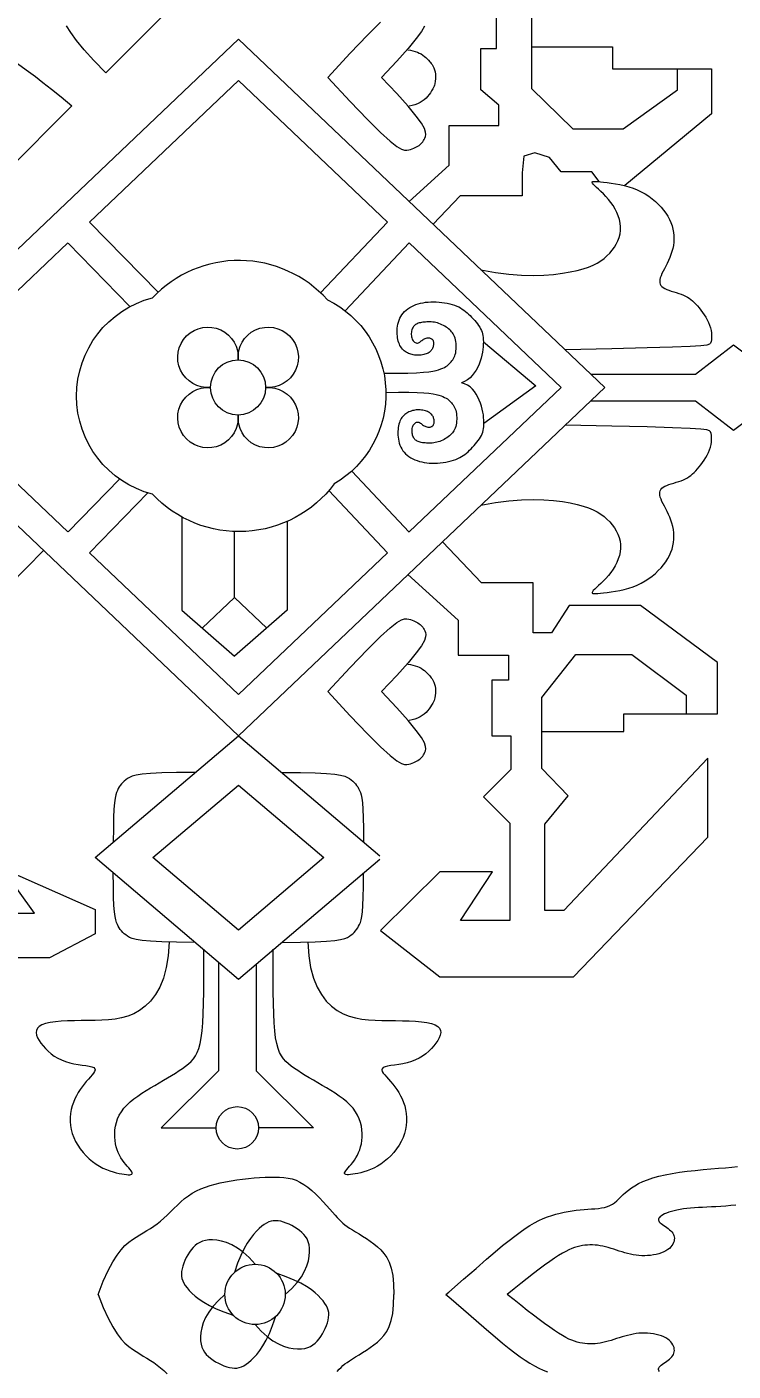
# Model space of a CAD drawing. Header units: inches. Extents: x -813 to 82, y -70 to 268.
# Drawn here: x -104.25 to -90.87, y 157.28 to 182.75 of the extents above; entities that cross this region are included whole.
import ezdxf

# ---------------------------------------------------------------- set-up
doc = ezdxf.new("R2010")
doc.units = ezdxf.units.IN
doc.header["$MEASUREMENT"] = 0
for name, color, linetype, lineweight, true_color in [('Black', 7, 'Continuous', 0, 0x000000), ('Blue', 7, 'Continuous', 0, 0x1081b2), ('Brown', 7, 'Continuous', 0, 0x653e10), ('Grey', 7, 'Continuous', 0, 0x58676a), ('Layak Architect', 1, 'Continuous', 5, 0xff0000), ('Lines', 1, 'Continuous', 5, 0xff0000), ('Pink', 7, 'Continuous', 0, 0xf3b0d0), ('White', 7, 'Continuous', 0, 0xffffff)]:
    doc.layers.add(name, color=color, linetype=linetype, lineweight=lineweight, true_color=true_color)
doc.layers.add('Rugs', color=201, linetype='Continuous')

# ---------------------------------------------------------------- blocks, each defined once
blk = doc.blocks.new('*U5')
at = {"layer": 'Lines'}
blk.add_arc((0, 0), 20.1, 355.08994, 274.91003, dxfattribs=at)
blk = doc.blocks.new('*U6')
at = {"layer": 'Layak Architect', "color": 0, "linetype": 'ByBlock', "lineweight": -2, "transparency": 16777216}
blk.add_blockref('*U5', (6003767755.728016, 3337139149.814238), dxfattribs=at)
for p, rotation in [((6003767795.786691, 3337139149.814237), 270), ((6003767755.728015, 3337139109.755563), 90), ((6003767795.78669, 3337139109.755562), 180)]:
    blk.add_blockref('*U5', p, dxfattribs=dict(at, rotation=rotation))
blk = doc.blocks.new('*U45')
at = {"layer": 'Brown'}
blk.add_lwpolyline([(-24.5, 8.83), (-20.52, 13.21), (-16.59, 16.76), (-12.76, 19.56), (-9.06, 21.68), (-5.53, 23.21), (-2.19, 24.22), (0.9, 24.8), (3.73, 25.03), (6.26, 24.97), (8.52, 24.66), (10.53, 24.11), (12.33, 23.34), (13.95, 22.36), (15.41, 21.2), (16.75, 19.86), (17.99, 18.37), (19.17, 16.75), (20.27, 15.02), (21.28, 13.21), (22.17, 11.36), (22.95, 9.49), (23.59, 7.64), (24.07, 5.82), (24.38, 4.09), (24.5, 2.44), (24.43, 0.88), (24.16, -0.65), (23.66, -2.15), (22.93, -3.67), (21.96, -5.22), (20.74, -6.85), (19.26, -8.57), (17.48, -10.41), (15.35, -12.35), (12.76, -14.38), (9.64, -16.47), (5.9, -18.61), (1.44, -20.76), (-3.81, -22.9), (-9.94, -25.03)], dxfattribs=at)
blk = doc.blocks.new('*U38')
at = {"layer": 'Brown', "color": 0, "linetype": 'ByBlock', "lineweight": -2, "transparency": 16777216}
for p, rotation in [((6003768367.359236, 3337139142.952841), 90.00000000000001), ((6003768354.086902, 3337139107.216113), 180), ((6003768389.823629, 3337139093.943779), 270)]:
    blk.add_blockref('*U45', p, dxfattribs=dict(at, rotation=rotation))
blk.add_blockref('*U45', (6003768403.095963, 3337139129.680508), dxfattribs=at)
blk = doc.blocks.new('C3')
at = {"layer": 'Black'}
for points in [[(-346.95, 1102.6), (-346.86, 1115.11), (-346.61, 1124.93), (-346.22, 1132.41), (-345.7, 1137.93), (-345.09, 1141.85), (-344.39, 1144.54), (-343.64, 1146.38), (-342.84, 1147.72), (-342.02, 1148.88), (-341.18, 1149.92), (-340.29, 1150.86), (-339.36, 1151.72), (-338.37, 1152.49), (-337.33, 1153.19), (-336.21, 1153.83), (-335.01, 1154.43), (-333.68, 1154.99), (-332.01, 1155.5), (-329.76, 1155.96), (-326.65, 1156.36), (-322.46, 1156.68), (-316.92, 1156.93), (-309.78, 1157.08), (-300.79, 1157.13)], [(-233.99, 1102.6), (-234.08, 1115.11), (-234.33, 1124.93), (-234.72, 1132.41), (-235.24, 1137.93), (-235.85, 1141.85), (-236.54, 1144.54), (-237.3, 1146.38), (-238.09, 1147.72), (-238.92, 1148.88), (-239.76, 1149.92), (-240.65, 1150.86), (-241.58, 1151.72), (-242.57, 1152.49), (-243.61, 1153.19), (-244.73, 1153.83), (-245.93, 1154.43), (-247.26, 1154.99), (-248.93, 1155.5), (-251.18, 1155.96), (-254.29, 1156.36), (-258.48, 1156.68), (-264.02, 1156.93), (-271.16, 1157.08), (-280.15, 1157.13)], [(-346.95, 1045.24), (-346.86, 1032.72), (-346.61, 1022.9), (-346.22, 1015.42), (-345.7, 1009.9), (-345.09, 1005.98), (-344.39, 1003.29), (-343.64, 1001.45), (-342.84, 1000.11), (-342.02, 998.95), (-341.18, 997.91), (-340.29, 996.97), (-339.36, 996.12), (-338.37, 995.34), (-337.33, 994.64), (-336.21, 994), (-335.01, 993.4), (-333.68, 992.84), (-332.01, 992.33), (-329.76, 991.87), (-326.65, 991.47), (-322.46, 991.15), (-316.92, 990.9), (-309.78, 990.75), (-300.79, 990.7)], [(-233.99, 1045.24), (-234.08, 1032.72), (-234.33, 1022.9), (-234.72, 1015.42), (-235.24, 1009.9), (-235.85, 1005.98), (-236.54, 1003.29), (-237.3, 1001.45), (-238.09, 1000.11), (-238.92, 998.95), (-239.76, 997.91), (-240.65, 996.97), (-241.58, 996.12), (-242.57, 995.34), (-243.61, 994.64), (-244.73, 994), (-245.93, 993.4), (-247.26, 992.84), (-248.93, 992.33), (-251.18, 991.87), (-254.29, 991.47), (-258.48, 991.15), (-264.02, 990.9), (-271.16, 990.75), (-280.15, 990.7)]]:
    blk.add_lwpolyline(points, dxfattribs=at)
blk.add_arc((-838.06, 936.58), 56.57, 109.28746, 340.16936, dxfattribs=at)
at = {"layer": 'Blue'}
blk.add_line((-463.15, 1071.36), (-442.9, 1092.83), dxfattribs=at)
blk.add_lwpolyline([(-513.86, 1106.4), (-454.76, 1106.4), (-424.16, 1071.36)], dxfattribs=at)
at = {"layer": 'Brown'}
for points in [[(-59.32, 1404.61), (-59, 1401.22), (-58.72, 1397.89), (-58.49, 1394.62), (-58.3, 1391.43), (-58.14, 1388.34), (-58, 1385.36), (-57.86, 1382.48), (-57.72, 1379.72), (-57.56, 1377.06), (-57.37, 1374.51), (-57.14, 1372.08), (-56.85, 1369.76), (-56.5, 1367.56), (-56.09, 1365.48), (-55.63, 1363.54), (-55.12, 1361.74), (-54.59, 1360.09), (-54.03, 1358.6), (-53.46, 1357.28), (-52.89, 1356.14), (-52.31, 1355.18), (-51.74, 1354.4), (-51.17, 1353.82), (-50.6, 1353.42), (-50.03, 1353.21), (-49.44, 1353.2), (-48.86, 1353.37), (-48.26, 1353.74), (-47.65, 1354.3), (-47.03, 1355.02), (-46.4, 1355.86), (-45.75, 1356.78), (-45.09, 1357.75), (-44.4, 1358.73), (-43.7, 1359.68), (-42.99, 1360.57), (-42.25, 1361.36), (-41.48, 1362.05), (-40.7, 1362.62), (-39.89, 1363.09), (-39.05, 1363.43), (-38.18, 1363.65), (-37.29, 1363.74), (-36.36, 1363.69), (-35.4, 1363.52), (-34.42, 1363.2), (-33.44, 1362.73), (-32.47, 1362.12), (-31.52, 1361.35), (-30.6, 1360.43), (-29.74, 1359.34), (-28.94, 1358.1), (-28.22, 1356.68), (-27.58, 1355.13), (-27.03, 1353.45), (-26.56, 1351.67), (-26.19, 1349.82), (-25.92, 1347.91), (-25.75, 1345.98), (-25.68, 1344.03), (-25.72, 1342.11), (-25.86, 1340.19), (-26.08, 1338.29), (-26.39, 1336.41), (-26.77, 1334.53), (-27.21, 1332.67), (-27.7, 1330.81), (-28.23, 1328.96), (-28.8, 1327.11), (-29.38, 1325.27), (-29.97, 1323.44), (-30.54, 1321.62), (-31.08, 1319.81), (-31.58, 1318.02), (-32.02, 1316.24), (-32.38, 1314.49), (-32.65, 1312.75), (-32.83, 1311.03), (-32.92, 1309.33), (-32.92, 1307.63), (-32.83, 1305.94), (-32.67, 1304.26), (-32.42, 1302.57), (-32.09, 1300.89), (-31.67, 1299.19), (-31.15, 1297.44), (-30.49, 1295.61), (-29.65, 1293.67), (-28.62, 1291.57), (-27.35, 1289.27), (-25.83, 1286.74), (-24.01, 1283.95), (-21.87, 1280.86), (-19.44, 1277.49), (-16.74, 1273.86), (-13.79, 1269.99), (-10.61, 1265.9), (-7.24, 1261.63), (-3.69, 1257.18), (0, 1252.59)], [(51.17, 1353.82), (50.6, 1353.42), (50.03, 1353.21), (49.44, 1353.2), (48.86, 1353.37), (48.26, 1353.74), (47.65, 1354.3), (47.03, 1355.02), (46.4, 1355.86), (45.75, 1356.78), (45.09, 1357.75), (44.4, 1358.73), (43.7, 1359.68), (42.99, 1360.57), (42.25, 1361.36), (41.48, 1362.05), (40.7, 1362.62), (39.89, 1363.09), (39.05, 1363.43), (38.18, 1363.65), (37.29, 1363.74), (36.36, 1363.69), (35.4, 1363.52), (34.42, 1363.2), (33.44, 1362.73), (32.47, 1362.12), (31.52, 1361.35), (30.6, 1360.43), (29.74, 1359.34), (28.94, 1358.1), (28.22, 1356.68), (27.58, 1355.13), (27.03, 1353.45), (26.56, 1351.67), (26.19, 1349.82), (25.92, 1347.91), (25.75, 1345.98), (25.68, 1344.03), (25.72, 1342.11), (25.86, 1340.19), (26.08, 1338.29), (26.39, 1336.41), (26.77, 1334.53), (27.21, 1332.67), (27.7, 1330.81), (28.23, 1328.96), (28.8, 1327.11), (29.38, 1325.27), (29.97, 1323.44), (30.54, 1321.62), (31.08, 1319.81), (31.58, 1318.02), (32.02, 1316.24), (32.38, 1314.49), (32.65, 1312.75), (32.83, 1311.03), (32.92, 1309.33), (32.92, 1307.63), (32.83, 1305.94), (32.67, 1304.26), (32.42, 1302.57), (32.09, 1300.89), (31.67, 1299.19), (31.15, 1297.44), (30.49, 1295.61), (29.65, 1293.67), (28.62, 1291.57), (27.35, 1289.27), (25.83, 1286.74), (24.01, 1283.95), (21.87, 1280.86), (19.44, 1277.49), (16.74, 1273.86), (13.79, 1269.99), (10.61, 1265.9), (7.24, 1261.63), (3.69, 1257.18), (0, 1252.59)], [(0, 1211.88), (-1.56, 1213.69), (-10.12, 1223.6), (-17.32, 1231.91), (-23.31, 1238.86), (-28.29, 1244.67), (-32.41, 1249.57), (-35.86, 1253.81), (-38.81, 1257.59), (-41.41, 1261.14), (-43.7, 1264.49), (-45.72, 1267.69), (-47.48, 1270.76), (-49.02, 1273.71), (-50.34, 1276.58), (-51.49, 1279.4), (-52.48, 1282.19), (-53.33, 1284.96), (-54.06, 1287.73), (-54.68, 1290.48), (-55.19, 1293.2), (-55.62, 1295.89), (-55.96, 1298.54), (-56.24, 1301.15), (-56.45, 1303.7), (-56.63, 1306.2), (-56.78, 1308.62), (-56.95, 1310.96), (-57.16, 1313.2), (-57.45, 1315.33), (-57.84, 1317.35), (-58.36, 1319.22), (-59.05, 1320.95), (-59.93, 1322.54), (-60.97, 1324.01), (-62.16, 1325.42), (-63.46, 1326.81), (-64.85, 1328.23), (-66.31, 1329.73), (-67.79, 1331.36), (-69.29, 1333.17), (-70.77, 1335.19), (-72.22, 1337.46), (-73.63, 1340), (-74.98, 1342.84), (-76.26, 1345.99), (-77.45, 1349.49), (-78.55, 1353.35), (-79.55, 1357.6), (-80.42, 1362.24), (-81.19, 1367.19), (-81.86, 1372.35), (-82.44, 1377.62), (-82.96, 1382.88), (-83.42, 1388.04), (-83.83, 1393), (-84.21, 1397.65), (-84.57, 1401.92), (-84.92, 1405.81)], [(0, 1211.88), (1.56, 1213.69), (10.12, 1223.6), (17.32, 1231.91), (23.31, 1238.86), (28.29, 1244.67), (32.41, 1249.57), (35.86, 1253.81), (38.81, 1257.59), (41.41, 1261.14), (43.7, 1264.49), (45.72, 1267.69), (47.48, 1270.76), (49.02, 1273.71), (50.34, 1276.58), (51.49, 1279.4)], [(-633.26, 1236.81), (-604, 1271.57), (-578.8, 1237.16)], [(-612.35, 1170.6), (-612.32, 1179.38), (-612.41, 1186.56), (-612.61, 1192.32), (-612.9, 1196.88), (-613.26, 1200.43), (-613.68, 1203.17), (-614.15, 1205.29), (-614.64, 1207), (-615.13, 1208.46), (-615.64, 1209.74), (-616.17, 1210.85), (-616.71, 1211.81), (-617.27, 1212.66), (-617.85, 1213.41), (-618.46, 1214.09), (-619.1, 1214.72), (-619.77, 1215.32), (-620.48, 1215.9), (-621.24, 1216.43), (-622.05, 1216.93), (-622.91, 1217.37), (-623.84, 1217.77), (-624.85, 1218.09), (-625.93, 1218.35), (-627.09, 1218.54), (-628.31, 1218.66), (-629.57, 1218.7), (-630.84, 1218.68), (-632.11, 1218.58), (-633.34, 1218.43), (-634.52, 1218.21), (-635.63, 1217.93), (-636.63, 1217.59), (-637.55, 1217.2), (-638.39, 1216.75), (-639.17, 1216.23), (-639.88, 1215.67), (-640.56, 1215.04), (-641.2, 1214.36), (-641.81, 1213.62), (-642.41, 1212.83), (-642.99, 1211.99), (-643.55, 1211.1), (-644.08, 1210.17), (-644.56, 1209.22), (-645, 1208.24), (-645.38, 1207.23), (-645.7, 1206.22), (-645.96, 1205.2), (-646.15, 1204.18), (-646.29, 1203.16), (-646.38, 1202.14), (-646.43, 1201.14), (-646.43, 1200.16), (-646.4, 1199.2), (-646.35, 1198.27), (-646.27, 1197.37), (-646.17, 1196.51), (-646.05, 1195.68), (-645.9, 1194.9), (-645.71, 1194.15), (-645.49, 1193.46), (-645.24, 1192.81), (-644.95, 1192.21), (-644.62, 1191.66), (-644.25, 1191.17), (-643.83, 1190.72), (-643.37, 1190.33), (-642.86, 1189.98), (-642.31, 1189.68), (-641.7, 1189.43), (-641.04, 1189.21), (-640.33, 1189.05), (-639.58, 1188.93), (-638.81, 1188.86), (-638.02, 1188.84), (-637.24, 1188.88), (-636.47, 1188.99), (-635.74, 1189.16), (-635.04, 1189.41), (-634.41, 1189.72), (-633.84, 1190.1), (-633.35, 1190.53), (-632.94, 1191), (-632.63, 1191.5), (-632.41, 1192.01), (-632.3, 1192.53), (-632.31, 1193.04), (-632.44, 1193.53), (-632.67, 1194.01), (-632.98, 1194.49), (-633.34, 1194.96), (-633.74, 1195.44), (-634.14, 1195.93), (-634.54, 1196.43), (-634.89, 1196.97), (-635.19, 1197.53), (-635.43, 1198.11), (-635.6, 1198.7), (-635.73, 1199.29), (-635.79, 1199.87), (-635.8, 1200.43), (-635.75, 1200.96), (-635.65, 1201.45), (-635.49, 1201.88), (-635.28, 1202.26), (-635.02, 1202.59), (-634.72, 1202.88), (-634.37, 1203.11), (-633.98, 1203.3), (-633.56, 1203.45), (-633.09, 1203.56), (-632.6, 1203.62), (-632.07, 1203.65), (-631.53, 1203.63), (-630.97, 1203.58), (-630.41, 1203.48), (-629.85, 1203.34), (-629.3, 1203.16), (-628.76, 1202.94), (-628.25, 1202.67), (-627.76, 1202.36), (-627.3, 1202.01), (-626.86, 1201.6), (-626.45, 1201.13), (-626.07, 1200.62), (-625.73, 1200.04), (-625.41, 1199.39), (-625.13, 1198.69), (-624.88, 1197.93), (-624.67, 1197.12), (-624.49, 1196.28), (-624.36, 1195.41), (-624.27, 1194.53), (-624.22, 1193.64), (-624.22, 1192.75), (-624.26, 1191.88), (-624.35, 1191.02), (-624.48, 1190.18), (-624.66, 1189.36), (-624.89, 1188.55), (-625.16, 1187.76), (-625.48, 1186.99), (-625.84, 1186.24), (-626.25, 1185.51), (-626.7, 1184.8), (-627.21, 1184.13), (-627.77, 1183.49), (-628.4, 1182.88), (-629.08, 1182.31), (-629.84, 1181.79), (-630.66, 1181.32), (-631.56, 1180.89), (-632.53, 1180.52), (-633.56, 1180.2), (-634.65, 1179.94), (-635.8, 1179.73), (-637, 1179.58), (-638.24, 1179.48), (-639.53, 1179.45), (-640.85, 1179.47), (-642.19, 1179.55), (-643.54, 1179.71), (-644.89, 1179.95), (-646.22, 1180.28), (-647.53, 1180.7), (-648.8, 1181.22), (-650.02, 1181.84), (-651.18, 1182.58), (-652.28, 1183.43), (-653.3, 1184.38), (-654.26, 1185.43), (-655.14, 1186.57), (-655.95, 1187.8), (-656.69, 1189.1), (-657.35, 1190.48), (-657.92, 1191.93), (-658.42, 1193.44), (-658.84, 1195.01), (-659.19, 1196.63), (-659.45, 1198.31), (-659.63, 1200.04), (-659.74, 1201.8), (-659.77, 1203.61), (-659.72, 1205.45), (-659.6, 1207.31), (-659.41, 1209.16), (-659.15, 1210.98), (-658.82, 1212.77), (-658.44, 1214.48), (-658, 1216.12), (-657.5, 1217.64), (-656.95, 1219.05), (-656.34, 1220.36), (-655.69, 1221.57), (-654.98, 1222.71), (-654.22, 1223.8), (-653.4, 1224.85), (-652.53, 1225.88), (-651.6, 1226.91), (-650.62, 1227.94), (-649.59, 1228.97), (-648.52, 1229.99), (-647.42, 1230.98), (-646.31, 1231.92), (-645.19, 1232.8), (-644.07, 1233.61), (-642.95, 1234.32), (-641.85, 1234.93), (-640.76, 1235.45), (-639.64, 1235.87), (-638.49, 1236.2), (-637.29, 1236.44), (-636.02, 1236.61), (-634.65, 1236.71), (-633.19, 1236.74), (-631.6, 1236.71), (-629.9, 1236.61), (-628.12, 1236.42), (-626.25, 1236.14), (-624.33, 1235.76), (-622.36, 1235.27), (-620.36, 1234.65), (-618.36, 1233.9), (-616.35, 1233), (-614.4, 1231.95), (-612.53, 1230.75), (-610.78, 1229.39), (-609.2, 1227.87), (-607.83, 1226.17), (-606.71, 1224.31), (-605.88, 1222.26)], [(-599.49, 1171.95), (-599.64, 1180.32), (-599.65, 1187.18), (-599.53, 1192.73), (-599.31, 1197.14), (-598.99, 1200.6), (-598.61, 1203.3), (-598.18, 1205.41), (-597.71, 1207.12), (-597.24, 1208.59), (-596.75, 1209.88), (-596.24, 1210.99), (-595.71, 1211.96), (-595.17, 1212.82), (-594.59, 1213.58), (-594, 1214.26), (-593.37, 1214.91), (-592.7, 1215.52), (-592, 1216.1), (-591.25, 1216.65), (-590.45, 1217.16), (-589.59, 1217.62), (-588.66, 1218.02), (-587.67, 1218.37), (-586.59, 1218.64), (-585.43, 1218.85), (-584.21, 1218.98), (-582.95, 1219.04), (-581.68, 1219.04), (-580.41, 1218.96), (-579.18, 1218.83), (-577.99, 1218.62), (-576.89, 1218.36), (-575.87, 1218.04), (-574.95, 1217.66), (-574.1, 1217.22), (-573.32, 1216.72), (-572.59, 1216.16), (-571.91, 1215.54), (-571.26, 1214.87), (-570.64, 1214.14), (-570.03, 1213.36), (-569.43, 1212.52), (-568.86, 1211.65), (-568.32, 1210.73), (-567.83, 1209.78), (-567.37, 1208.8), (-566.98, 1207.81), (-566.64, 1206.8), (-566.37, 1205.78), (-566.16, 1204.76), (-566, 1203.74), (-565.9, 1202.73), (-565.84, 1201.73), (-565.82, 1200.75), (-565.83, 1199.79), (-565.87, 1198.86), (-565.94, 1197.96), (-566.02, 1197.1), (-566.14, 1196.27), (-566.28, 1195.48), (-566.45, 1194.74), (-566.66, 1194.03), (-566.9, 1193.38), (-567.18, 1192.78), (-567.51, 1192.23), (-567.87, 1191.73), (-568.28, 1191.28), (-568.74, 1190.88), (-569.24, 1190.52), (-569.79, 1190.21), (-570.39, 1189.95), (-571.05, 1189.73), (-571.76, 1189.55), (-572.5, 1189.42), (-573.28, 1189.34), (-574.06, 1189.31), (-574.85, 1189.34), (-575.61, 1189.44), (-576.35, 1189.6), (-577.05, 1189.83), (-577.69, 1190.14), (-578.26, 1190.51), (-578.76, 1190.93), (-579.17, 1191.4), (-579.5, 1191.89), (-579.72, 1192.4), (-579.84, 1192.91), (-579.84, 1193.42), (-579.72, 1193.92), (-579.49, 1194.4), (-579.19, 1194.88), (-578.83, 1195.36), (-578.44, 1195.84), (-578.05, 1196.34), (-577.66, 1196.85), (-577.32, 1197.39), (-577.03, 1197.95), (-576.8, 1198.54), (-576.63, 1199.13), (-576.51, 1199.73), (-576.46, 1200.31), (-576.46, 1200.87), (-576.51, 1201.39), (-576.62, 1201.88), (-576.79, 1202.31), (-577, 1202.69), (-577.26, 1203.01), (-577.57, 1203.29), (-577.92, 1203.53), (-578.31, 1203.71), (-578.74, 1203.85), (-579.21, 1203.95), (-579.71, 1204.01), (-580.23, 1204.03), (-580.78, 1204.01), (-581.33, 1203.94), (-581.89, 1203.84), (-582.45, 1203.69), (-583, 1203.5), (-583.53, 1203.27), (-584.04, 1203), (-584.52, 1202.68), (-584.98, 1202.32), (-585.41, 1201.9), (-585.81, 1201.43), (-586.18, 1200.91), (-586.52, 1200.32), (-586.83, 1199.68), (-587.1, 1198.97), (-587.34, 1198.2), (-587.54, 1197.39), (-587.7, 1196.55), (-587.82, 1195.68), (-587.9, 1194.8), (-587.94, 1193.91), (-587.93, 1193.02), (-587.87, 1192.15), (-587.77, 1191.29), (-587.62, 1190.45), (-587.43, 1189.63), (-587.19, 1188.82), (-586.91, 1188.04), (-586.58, 1187.27), (-586.21, 1186.53), (-585.79, 1185.8), (-585.32, 1185.11), (-584.81, 1184.44), (-584.23, 1183.81), (-583.6, 1183.21), (-582.91, 1182.65), (-582.15, 1182.14), (-581.31, 1181.68), (-580.41, 1181.27), (-579.44, 1180.91), (-578.4, 1180.61), (-577.3, 1180.36), (-576.15, 1180.17), (-574.95, 1180.03), (-573.7, 1179.96), (-572.42, 1179.94), (-571.1, 1179.98), (-569.76, 1180.08), (-568.41, 1180.26), (-567.07, 1180.52), (-565.74, 1180.87), (-564.43, 1181.3), (-563.17, 1181.84), (-561.96, 1182.49), (-560.81, 1183.24), (-559.73, 1184.11), (-558.72, 1185.08), (-557.78, 1186.14), (-556.91, 1187.29), (-556.12, 1188.53), (-555.4, 1189.84), (-554.77, 1191.23), (-554.21, 1192.69), (-553.73, 1194.2), (-553.33, 1195.78), (-553.02, 1197.41), (-552.78, 1199.09), (-552.62, 1200.82), (-552.54, 1202.59), (-552.54, 1204.4), (-552.61, 1206.24), (-552.76, 1208.09), (-552.98, 1209.94), (-553.26, 1211.76), (-553.61, 1213.54), (-554.02, 1215.25), (-554.49, 1216.87), (-555.01, 1218.39), (-555.58, 1219.8), (-556.21, 1221.09), (-556.88, 1222.3), (-557.61, 1223.43), (-558.38, 1224.5), (-559.22, 1225.54), (-560.1, 1226.56), (-561.05, 1227.57), (-562.04, 1228.59), (-563.09, 1229.61), (-564.17, 1230.61), (-565.28, 1231.58), (-566.41, 1232.51), (-567.54, 1233.37), (-568.68, 1234.16), (-569.8, 1234.86), (-570.91, 1235.45), (-572.01, 1235.95), (-573.13, 1236.35), (-574.29, 1236.67), (-575.49, 1236.9), (-576.77, 1237.05), (-578.13, 1237.13), (-579.6, 1237.14), (-581.19, 1237.08), (-582.88, 1236.95), (-584.67, 1236.74), (-586.52, 1236.44), (-588.44, 1236.03), (-590.4, 1235.5), (-592.39, 1234.86), (-594.39, 1234.07), (-596.37, 1233.15), (-598.3, 1232.07), (-600.13, 1230.84), (-601.79, 1229.46), (-603.25, 1227.91), (-604.45, 1226.2), (-605.34, 1224.31), (-605.88, 1222.26)], [(0, 980.57), (-8.76, 984.06), (-15.9, 987.31), (-21.63, 990.33), (-26.16, 993.18), (-29.7, 995.88), (-32.45, 998.46), (-34.62, 1000.96), (-36.43, 1003.41), (-38.05, 1005.84), (-39.56, 1008.25), (-41, 1010.64), (-42.41, 1013.01), (-43.85, 1015.35), (-45.35, 1017.66), (-46.95, 1019.94), (-48.71, 1022.19), (-50.66, 1024.41), (-52.75, 1026.61), (-54.93, 1028.81), (-57.17, 1031.04), (-59.4, 1033.31), (-61.58, 1035.65), (-63.65, 1038.07), (-65.57, 1040.6), (-67.29, 1043.25), (-68.82, 1046.02), (-70.18, 1048.92), (-71.38, 1051.95), (-72.44, 1055.11), (-73.38, 1058.41), (-74.2, 1061.83), (-74.93, 1065.39), (-75.58, 1069.08), (-76.15, 1072.86), (-76.65, 1076.68), (-77.07, 1080.52), (-77.41, 1084.31), (-77.68, 1088.02), (-77.87, 1091.6), (-77.99, 1095.02), (-78.03, 1098.23), (-77.96, 1101.26), (-77.74, 1104.14), (-77.34, 1106.9), (-76.71, 1109.58), (-75.82, 1112.2), (-74.63, 1114.8), (-73.1, 1117.42), (-71.21, 1120.06), (-69.04, 1122.7), (-66.66, 1125.31), (-64.15, 1127.85), (-61.61, 1130.28), (-59.12, 1132.56), (-56.76, 1134.65), (-54.62, 1136.52), (-52.75, 1138.14), (-51.14, 1139.57), (-49.74, 1140.87), (-48.48, 1142.11), (-47.34, 1143.35), (-46.25, 1144.66), (-45.17, 1146.11), (-44.05, 1147.76), (-42.84, 1149.66), (-41.55, 1151.78), (-40.16, 1154.07), (-38.67, 1156.48), (-37.07, 1158.96), (-35.38, 1161.46), (-33.57, 1163.93), (-31.66, 1166.31), (-29.6, 1168.57), (-27.29, 1170.65), (-24.58, 1172.53), (-21.32, 1174.15), (-17.38, 1175.48), (-12.61, 1176.48), (-6.86, 1177.11), (0, 1177.33)], [(0, 980.57), (8.76, 984.06), (15.9, 987.31), (21.63, 990.33), (26.16, 993.18), (29.7, 995.88), (32.45, 998.46), (34.62, 1000.96), (36.43, 1003.41), (38.05, 1005.84), (39.56, 1008.25), (41, 1010.64), (42.41, 1013.01), (43.85, 1015.35), (45.35, 1017.66), (46.95, 1019.94), (48.71, 1022.19), (50.66, 1024.41), (52.75, 1026.61)], [(51.14, 1139.57), (49.74, 1140.87), (48.48, 1142.11), (47.34, 1143.35), (46.25, 1144.66), (45.17, 1146.11), (44.05, 1147.76), (42.84, 1149.66), (41.55, 1151.78), (40.16, 1154.07), (38.67, 1156.48), (37.07, 1158.96), (35.38, 1161.46), (33.57, 1163.93), (31.66, 1166.31), (29.6, 1168.57), (27.29, 1170.65), (24.58, 1172.53), (21.32, 1174.15), (17.38, 1175.48), (12.61, 1176.48), (6.86, 1177.11), (0, 1177.33)]]:
    blk.add_lwpolyline(points, dxfattribs=at)
blk.add_lwpolyline([(-661.08, 1133.02, -0.598581), (-538.67, 1137.53, -0.465141), (-531.82, 1016.74, -0.773041), (-662.44, 1016.74)], format="xyb", dxfattribs=at)
blk.add_circle((0, 1084.99), 20.06, dxfattribs=at)
blk.add_arc((-608.14, 1074.25), 79.1, 132.01573, 226.64342, dxfattribs=at)
at = {"layer": 'Grey'}
for points in [[(-219.33, 1085.62), (-148.62, 1085.62), (-110.76, 1123.87), (-110.73, 1087.26)], [(-911.21, 1084.7), (-812.07, 985.82), (-820.25, 977.73), (-827.34, 971.31), (-833.46, 966.31), (-838.69, 962.51), (-843.14, 959.65)], [(-843.38, 912.64), (-841.68, 912.39), (-839.96, 912.25), (-838.25, 912.21), (-836.57, 912.28), (-834.94, 912.46), (-833.38, 912.75), (-831.92, 913.16), (-830.56, 913.69), (-829.27, 914.38), (-827.99, 915.27), (-826.7, 916.39), (-825.33, 917.8), (-823.84, 919.52), (-822.19, 921.61), (-820.32, 924.1), (-818.2, 927.03), (-815.74, 930.44), (-812.88, 934.37), (-809.54, 938.87), (-805.65, 943.96), (-801.13, 949.69), (-795.92, 956.1), (-789.94, 963.22)], [(-463.15, 1071.36), (-507.08, 1071.36)], [(-220.63, 1060.72), (-220.63, 1060.72), (-148.62, 1060.72), (-110.76, 1022.47), (-110.73, 1059.08)], [(-789.94, 963.22), (-701.5, 874.6), (-725.7, 846.89)]]:
    blk.add_lwpolyline(points, dxfattribs=at)
at = {"layer": 'Layak Architect'}
for points in [[(-611.75, 1308.11), (-611.75, 1377.88), (-631.23, 1403.09), (-602.84, 1440.89)], [(-593.92, 1308.11), (-593.92, 1377.88), (-574.44, 1403.09), (-602.83, 1440.89)], [(-726.53, 1187.39), (-750.49, 1214.12), (-776.93, 1214.12), (-776.93, 1247.13), (-790.53, 1247.13), (-800.63, 1235.09), (-828.22, 1235.09), (-828.22, 1245.57), (-848.82, 1245.57)], [(-850.33, 1268.87), (-829.17, 1268.87), (-829.17, 1322.64), (-814.62, 1322.64), (-814.62, 1388.47), (-784.61, 1388.47), (-737.12, 1330.85)], [(-681.12, 1235.12), (-679.33, 1244.78), (-678.14, 1253.79), (-677.49, 1262.17), (-677.3, 1269.91), (-677.49, 1277.01), (-677.98, 1283.48), (-678.72, 1289.32), (-679.61, 1294.53), (-680.61, 1299.12), (-681.69, 1303.15), (-682.88, 1306.68), (-684.15, 1309.76), (-685.53, 1312.47), (-687.02, 1314.86), (-688.61, 1317), (-690.32, 1318.94), (-692.14, 1320.74), (-694.06, 1322.39), (-696.08, 1323.87), (-698.19, 1325.16), (-700.37, 1326.23), (-702.62, 1327.07), (-704.92, 1327.65), (-707.27, 1327.96), (-709.65, 1327.98), (-712.05, 1327.73), (-714.45, 1327.22), (-716.83, 1326.48), (-719.17, 1325.52), (-721.46, 1324.37), (-723.68, 1323.04), (-725.8, 1321.56), (-727.81, 1319.96), (-729.71, 1318.28), (-731.47, 1316.58), (-733.08, 1314.92), (-734.54, 1313.36), (-735.83, 1311.96), (-736.94, 1310.78), (-737.86, 1309.86), (-738.57, 1309.27), (-739.11, 1309.02), (-739.48, 1309.09), (-739.7, 1309.51), (-739.8, 1310.26), (-739.8, 1311.35), (-739.71, 1312.79), (-739.55, 1314.57), (-739.35, 1316.68), (-739.08, 1319.09), (-738.73, 1321.72), (-738.3, 1324.53), (-737.75, 1327.44), (-737.08, 1330.42), (-736.27, 1333.39), (-735.31, 1336.29), (-734.17, 1339.09), (-732.88, 1341.76), (-731.45, 1344.3), (-729.89, 1346.71), (-728.21, 1348.98), (-726.44, 1351.1), (-724.59, 1353.07), (-722.67, 1354.88), (-720.69, 1356.54), (-718.66, 1358.03), (-716.6, 1359.35), (-714.5, 1360.49), (-712.38, 1361.46), (-710.23, 1362.25), (-708.07, 1362.84), (-705.91, 1363.25), (-703.74, 1363.46), (-701.58, 1363.5), (-699.44, 1363.36), (-697.31, 1363.07), (-695.21, 1362.64), (-693.14, 1362.08), (-691.11, 1361.42), (-689.12, 1360.65), (-687.18, 1359.81), (-685.3, 1358.91), (-683.49, 1358), (-681.76, 1357.11), (-680.11, 1356.27), (-678.55, 1355.52), (-677.1, 1354.89), (-675.76, 1354.41), (-674.53, 1354.11), (-673.41, 1354), (-672.4, 1354.08), (-671.48, 1354.36), (-670.64, 1354.83), (-669.88, 1355.5), (-669.19, 1356.37), (-668.55, 1357.45), (-667.97, 1358.72), (-667.42, 1360.16), (-666.9, 1361.71), (-666.39, 1363.34), (-665.88, 1365.01), (-665.36, 1366.67), (-664.81, 1368.28), (-664.22, 1369.79), (-663.58, 1371.18), (-662.88, 1372.46), (-662.12, 1373.65), (-661.27, 1374.77), (-660.35, 1375.85), (-659.34, 1376.9), (-658.22, 1377.96), (-657, 1379.04), (-655.68, 1380.17), (-654.25, 1381.31), (-652.73, 1382.45), (-651.14, 1383.56), (-649.49, 1384.61), (-647.79, 1385.58), (-646.05, 1386.44), (-644.29, 1387.16), (-642.53, 1387.73), (-640.79, 1388.15), (-639.09, 1388.41), (-637.48, 1388.54), (-635.97, 1388.54), (-634.6, 1388.42), (-633.4, 1388.18), (-632.39, 1387.84), (-631.59, 1387.21), (-630.97, 1385.44), (-630.46, 1381.44), (-630.02, 1374.18), (-629.58, 1362.58), (-629.1, 1345.6), (-628.52, 1322.17), (-627.8, 1291.23)], [(-524.55, 1235.12), (-526.34, 1244.78), (-527.52, 1253.79), (-528.18, 1262.17), (-528.37, 1269.91), (-528.18, 1277.01), (-527.68, 1283.48), (-526.95, 1289.32), (-526.06, 1294.53), (-525.06, 1299.12), (-523.97, 1303.15), (-522.79, 1306.68), (-521.51, 1309.76), (-520.13, 1312.47), (-518.65, 1314.86), (-517.05, 1317), (-515.35, 1318.94), (-513.53, 1320.74), (-511.6, 1322.39), (-509.58, 1323.87), (-507.48, 1325.16), (-505.3, 1326.23), (-503.05, 1327.07), (-500.75, 1327.65), (-498.4, 1327.96), (-496.02, 1327.98), (-493.62, 1327.73), (-491.22, 1327.22), (-488.84, 1326.48), (-486.49, 1325.52), (-484.21, 1324.37), (-481.99, 1323.04), (-479.87, 1321.56), (-477.85, 1319.96), (-475.96, 1318.28), (-474.2, 1316.58), (-472.59, 1314.92), (-471.13, 1313.36), (-469.84, 1311.96), (-468.73, 1310.78), (-467.81, 1309.86), (-467.09, 1309.27), (-466.56, 1309.02), (-466.19, 1309.09), (-465.97, 1309.51), (-465.87, 1310.26), (-465.87, 1311.35), (-465.96, 1312.79), (-466.12, 1314.57), (-466.32, 1316.68), (-466.59, 1319.09), (-466.93, 1321.72), (-467.37, 1324.53), (-467.92, 1327.44), (-468.59, 1330.42), (-469.4, 1333.39), (-470.36, 1336.29), (-471.5, 1339.09), (-472.79, 1341.76), (-474.22, 1344.3), (-475.78, 1346.71), (-477.45, 1348.98), (-479.22, 1351.1), (-481.08, 1353.07), (-483, 1354.88), (-484.98, 1356.54), (-487, 1358.03), (-489.07, 1359.35), (-491.17, 1360.49), (-493.29, 1361.46), (-495.44, 1362.25), (-497.6, 1362.84), (-499.76, 1363.25), (-501.93, 1363.46), (-504.08, 1363.5), (-506.23, 1363.36), (-508.36, 1363.07), (-510.46, 1362.64), (-512.53, 1362.08), (-514.56, 1361.42), (-516.55, 1360.65), (-518.49, 1359.81), (-520.37, 1358.91), (-522.18, 1358), (-523.91, 1357.11), (-525.56, 1356.27), (-527.11, 1355.52), (-528.57, 1354.89), (-529.91, 1354.41), (-531.14, 1354.11), (-532.26, 1354), (-533.27, 1354.08), (-534.19, 1354.36), (-535.03, 1354.83), (-535.79, 1355.5), (-536.48, 1356.37), (-537.12, 1357.45), (-537.7, 1358.72), (-538.25, 1360.16), (-538.77, 1361.71), (-539.28, 1363.34), (-539.79, 1365.01), (-540.31, 1366.67), (-540.86, 1368.28), (-541.45, 1369.79), (-542.09, 1371.18), (-542.79, 1372.46), (-543.55, 1373.65), (-544.39, 1374.77), (-545.32, 1375.85), (-546.33, 1376.9), (-547.45, 1377.96), (-548.66, 1379.04), (-549.99, 1380.17), (-551.42, 1381.31), (-552.94, 1382.45), (-554.53, 1383.56), (-556.18, 1384.61), (-557.88, 1385.58), (-559.62, 1386.44), (-561.37, 1387.16), (-563.14, 1387.73), (-564.88, 1388.15), (-566.57, 1388.41), (-568.19, 1388.54), (-569.7, 1388.54), (-571.07, 1388.42), (-572.27, 1388.18), (-573.28, 1387.84), (-574.07, 1387.21), (-574.7, 1385.44), (-575.21, 1381.44), (-575.65, 1374.18), (-576.09, 1362.58), (-576.57, 1345.6), (-577.14, 1322.17), (-577.87, 1291.23)], [(-478.41, 1186.63), (-448.12, 1219.97), (-424.9, 1219.97), (-424.9, 1253.4), (-408.36, 1253.4), (-408.36, 1242.39), (-371.37, 1242.39), (-371.37, 1254.97), (-348.92, 1254.97), (-330.82, 1236.88), (-313.31, 1254.4), (-248.55, 1254.4), (-248.55, 1221.54), (-280.83, 1242.78), (-280.83, 1207.78), (-241.86, 1168.44), (-211.16, 1207.78), (-211.16, 1296.67), (-303.89, 1385.99), (-356.36, 1385.99), (-255.19, 1290.26), (-255.19, 1277.63), (-312.49, 1277.63), (-331.46, 1293.03), (-349.63, 1275.65), (-374.13, 1275.65), (-374.13, 1330.14), (-385.99, 1330.14), (-385.99, 1392.53), (-419.97, 1392.53), (-457.91, 1341.2), (-457.91, 1293.81), (-439.73, 1281.97), (-439.73, 1269.85), (-472.99, 1269.85), (-472.99, 1235.52), (-500.25, 1209.6)], [(-374.13, 1275.65), (-396.71, 1275.65), (-425.26, 1298.2), (-425.26, 1335.41), (-398.2, 1371.62), (-385.99, 1371.62)], [(-829.17, 1268.87), (-801.51, 1268.87), (-774.85, 1296.33), (-774.85, 1329.81), (-800.77, 1365.74), (-814.62, 1365.74)], [(-602.83, 1317.49), (-834.42, 1073.92)], [(-739.79, 1313.67), (-746.18, 1308.96), (-746.18, 1288.48), (-755.69, 1280.69), (-758.86, 1270.94), (-756.58, 1263.73), (-745.43, 1262.51), (-730.18, 1262.51), (-730.18, 1221.32), (-711.32, 1203.39)], [(-602.83, 1317.49), (-371.25, 1073.92)], [(-602.83, 1288.46), (-698.88, 1187.44)], [(-602.83, 1288.46), (-506.79, 1187.44)], [(-234.2, 1120.02), (-225.15, 1120.63), (-217.19, 1121.92), (-210.27, 1123.81), (-204.31, 1126.23), (-199.24, 1129.1), (-195, 1132.33), (-191.52, 1135.86), (-188.72, 1139.61), (-186.54, 1143.51), (-184.91, 1147.54), (-183.73, 1151.68), (-182.94, 1155.94), (-182.45, 1160.29), (-182.19, 1164.73), (-182.07, 1169.24), (-182.03, 1173.82), (-181.99, 1178.44), (-181.91, 1183.02), (-181.77, 1187.47), (-181.55, 1191.7), (-181.2, 1195.62), (-180.72, 1199.15), (-180.07, 1202.17), (-179.23, 1204.62), (-178.18, 1206.42), (-176.94, 1207.6), (-175.52, 1208.23), (-173.98, 1208.37), (-172.32, 1208.08), (-170.58, 1207.42), (-168.79, 1206.45), (-166.96, 1205.23), (-165.14, 1203.81), (-163.35, 1202.21), (-161.61, 1200.42), (-159.96, 1198.46), (-158.42, 1196.33), (-157.03, 1194.02), (-155.81, 1191.55), (-154.78, 1188.91), (-153.98, 1186.13), (-153.35, 1183.28), (-152.86, 1180.46), (-152.45, 1177.76), (-152.08, 1175.28), (-151.7, 1173.12), (-151.26, 1171.36), (-150.72, 1170.12), (-150.04, 1169.44), (-149.21, 1169.28), (-148.24, 1169.57), (-147.14, 1170.24), (-145.9, 1171.2), (-144.55, 1172.39), (-143.08, 1173.72), (-141.51, 1175.12), (-139.82, 1176.53), (-138.04, 1177.91), (-136.16, 1179.25), (-134.17, 1180.52), (-132.09, 1181.69), (-129.91, 1182.76), (-127.64, 1183.69), (-125.27, 1184.47), (-122.81, 1185.08), (-120.27, 1185.5), (-117.67, 1185.73), (-115.02, 1185.74), (-112.35, 1185.53), (-109.67, 1185.08), (-107, 1184.38), (-104.35, 1183.43), (-101.74, 1182.2), (-99.19, 1180.74), (-96.74, 1179.06), (-94.4, 1177.21), (-92.19, 1175.2), (-90.14, 1173.07), (-88.28, 1170.86), (-86.63, 1168.59), (-85.2, 1166.29), (-83.99, 1163.99), (-82.97, 1161.71), (-82.12, 1159.48), (-81.43, 1157.32), (-80.87, 1155.25), (-80.43, 1153.31), (-80.08, 1151.51), (-79.82, 1149.88), (-79.64, 1148.44), (-79.55, 1147.19), (-79.56, 1146.16), (-79.68, 1145.36), (-79.91, 1144.81), (-80.27, 1144.52), (-80.75, 1144.5), (-81.38, 1144.76), (-82.13, 1145.27), (-83.02, 1145.98), (-84.04, 1146.85), (-85.17, 1147.84), (-86.42, 1148.89), (-87.78, 1149.97), (-89.25, 1151.03), (-90.83, 1152.04), (-92.5, 1152.97), (-94.28, 1153.8), (-96.15, 1154.54), (-98.12, 1155.16), (-100.18, 1155.65), (-102.34, 1156), (-104.59, 1156.19), (-106.92, 1156.2), (-109.32, 1156.04), (-111.76, 1155.66), (-114.21, 1155.07), (-116.66, 1154.24), (-119.07, 1153.15), (-121.42, 1151.78), (-123.69, 1150.13), (-125.86, 1148.17), (-127.93, 1145.95), (-129.92, 1143.51), (-131.83, 1140.89), (-133.68, 1138.13), (-135.47, 1135.28), (-137.22, 1132.38), (-138.93, 1129.47), (-140.62, 1126.59), (-142.29, 1123.77), (-143.94, 1121.02), (-145.56, 1118.37), (-147.15, 1115.82), (-148.72, 1113.41), (-150.26, 1111.14), (-151.77, 1109.04), (-153.26, 1107.13), (-154.82, 1105.39), (-156.53, 1103.84), (-158.48, 1102.46), (-160.78, 1101.26), (-163.51, 1100.22), (-166.76, 1099.35), (-170.63, 1098.64), (-175.2, 1098.08), (-180.5, 1097.66), (-186.58, 1097.36), (-193.45, 1097.16), (-201.15, 1097.04), (-209.71, 1096.98), (-219.16, 1096.96), (-229.53, 1096.95)], [(-808.97, 1133.28), (-824.94, 1148.14), (-836.98, 1159.71), (-845.62, 1168.47)], [(-842.99, 1197.52), (-839.53, 1195.54), (-834.71, 1192.08), (-828.21, 1186.76), (-819.74, 1179.22), (-808.97, 1169.1)], [(-808.97, 1133.28), (-792.99, 1148.14), (-780.96, 1159.71), (-772.31, 1168.47), (-766.5, 1174.85), (-762.98, 1179.32), (-761.19, 1182.33), (-760.59, 1184.34), (-760.62, 1185.81), (-760.82, 1187.11), (-761.09, 1188.32), (-761.43, 1189.45), (-761.83, 1190.5), (-762.27, 1191.48), (-762.75, 1192.38), (-763.25, 1193.21), (-763.78, 1193.97), (-764.32, 1194.68), (-764.89, 1195.32), (-765.5, 1195.91), (-766.16, 1196.45), (-766.9, 1196.94), (-767.72, 1197.39), (-768.64, 1197.81), (-769.68, 1198.19), (-770.89, 1198.48), (-772.55, 1198.38), (-774.95, 1197.52), (-778.41, 1195.54), (-783.23, 1192.08), (-789.72, 1186.76), (-798.2, 1179.22), (-808.97, 1169.1)], [(-400.64, 1133.28), (-416.62, 1148.14), (-428.65, 1159.71), (-437.3, 1168.47), (-443.11, 1174.85), (-446.63, 1179.32), (-448.42, 1182.33), (-449.02, 1184.34), (-448.99, 1185.81), (-448.79, 1187.11), (-448.52, 1188.32), (-448.18, 1189.45), (-447.79, 1190.5), (-447.35, 1191.48), (-446.87, 1192.38), (-446.36, 1193.21), (-445.83, 1193.97), (-445.29, 1194.68), (-444.72, 1195.32), (-444.11, 1195.91), (-443.45, 1196.45), (-442.71, 1196.94), (-441.89, 1197.39), (-440.97, 1197.81), (-439.94, 1198.19), (-438.72, 1198.48), (-437.07, 1198.38), (-434.67, 1197.52), (-431.21, 1195.54), (-426.39, 1192.08), (-419.89, 1186.76), (-411.41, 1179.22), (-400.64, 1169.1)], [(-400.64, 1133.28), (-384.67, 1148.14), (-372.64, 1159.71), (-363.99, 1168.47), (-358.18, 1174.85), (-354.66, 1179.32), (-352.87, 1182.33), (-352.27, 1184.34), (-352.29, 1185.81), (-352.5, 1187.11), (-352.77, 1188.32), (-353.11, 1189.45), (-353.5, 1190.5), (-353.94, 1191.48), (-354.42, 1192.38), (-354.93, 1193.21), (-355.45, 1193.97), (-356, 1194.68), (-356.56, 1195.32), (-357.17, 1195.91), (-357.84, 1196.45), (-358.57, 1196.94), (-359.39, 1197.39), (-360.32, 1197.81), (-361.35, 1198.19), (-362.57, 1198.48), (-364.22, 1198.38), (-366.62, 1197.52), (-370.08, 1195.54), (-374.9, 1192.08), (-381.4, 1186.76), (-389.88, 1179.22), (-400.64, 1169.1)], [(-698.93, 1187.49), (-653.75, 1144.83)], [(-506.74, 1187.49), (-547.26, 1149.23)], [(-712.66, 1172.95), (-806.83, 1073.92)], [(-712.66, 1172.95), (-665.65, 1128.55)], [(-493.01, 1172.95), (-534.27, 1133.98)], [(-493.01, 1172.95), (-398.84, 1073.92)], [(-290.47, 978.55), (-371.25, 1073.92), (-291.53, 1168.02)], [(-289.12, 1168.02), (-209.41, 1073.92), (-290.47, 978.55)], [(-602.83, 830.35), (-834.42, 1073.92)], [(-712.68, 974.9), (-806.83, 1073.92)], [(-602.83, 830.35), (-371.25, 1073.92)], [(-492.99, 974.9), (-398.84, 1073.92)], [(-234.2, 1027.81), (-225.15, 1027.2), (-217.19, 1025.91), (-210.27, 1024.02), (-204.31, 1021.6), (-199.24, 1018.74), (-195, 1015.5), (-191.52, 1011.97), (-188.72, 1008.22), (-186.54, 1004.32), (-184.91, 1000.29), (-183.73, 996.15), (-182.94, 991.89), (-182.45, 987.54), (-182.19, 983.1), (-182.07, 978.59), (-182.03, 974.01), (-181.99, 969.39), (-181.91, 964.81), (-181.77, 960.36), (-181.55, 956.13), (-181.2, 952.21), (-180.72, 948.69), (-180.07, 945.66), (-179.23, 943.21), (-178.18, 941.41), (-176.94, 940.23), (-175.52, 939.6), (-173.98, 939.46), (-172.32, 939.75), (-170.58, 940.41), (-168.79, 941.39), (-166.96, 942.61), (-165.14, 944.02), (-163.35, 945.62), (-161.61, 947.41), (-159.96, 949.37), (-158.42, 951.5), (-157.03, 953.81), (-155.81, 956.28), (-154.78, 958.92), (-153.98, 961.7), (-153.35, 964.55), (-152.86, 967.38), (-152.45, 970.07), (-152.08, 972.55), (-151.7, 974.71), (-151.26, 976.47), (-150.72, 977.72), (-150.04, 978.4), (-149.21, 978.55), (-148.24, 978.26), (-147.14, 977.59), (-145.9, 976.63), (-144.55, 975.44), (-143.08, 974.11), (-141.51, 972.71), (-139.82, 971.3), (-138.04, 969.92), (-136.16, 968.58), (-134.17, 967.32), (-132.09, 966.14), (-129.91, 965.07), (-127.64, 964.14), (-125.27, 963.36), (-122.81, 962.75), (-120.27, 962.33), (-117.67, 962.1), (-115.02, 962.09), (-112.35, 962.31), (-109.67, 962.75), (-107, 963.45), (-104.35, 964.41), (-101.74, 965.63), (-99.19, 967.09), (-96.74, 968.77), (-94.4, 970.63), (-92.19, 972.63), (-90.14, 974.76), (-88.28, 976.97), (-86.63, 979.24), (-85.2, 981.54), (-83.99, 983.84), (-82.97, 986.12), (-82.12, 988.35), (-81.43, 990.52), (-80.87, 992.58), (-80.43, 994.52), (-80.08, 996.32), (-79.82, 997.95), (-79.64, 999.4), (-79.55, 1000.64), (-79.56, 1001.67), (-79.68, 1002.47), (-79.91, 1003.02), (-80.27, 1003.32), (-80.75, 1003.33), (-81.38, 1003.07), (-82.13, 1002.56), (-83.02, 1001.85), (-84.04, 1000.98), (-85.17, 999.99), (-86.42, 998.94), (-87.78, 997.86), (-89.25, 996.8), (-90.83, 995.79), (-92.5, 994.87), (-94.28, 994.03), (-96.15, 993.29), (-98.12, 992.67), (-100.18, 992.18), (-102.34, 991.84), (-104.59, 991.65), (-106.92, 991.63), (-109.32, 991.79), (-111.76, 992.17), (-114.21, 992.76), (-116.66, 993.59), (-119.07, 994.69), (-121.42, 996.05), (-123.69, 997.7), (-125.86, 999.66), (-127.93, 1001.88), (-129.92, 1004.32), (-131.83, 1006.94), (-133.68, 1009.7), (-135.47, 1012.55), (-137.22, 1015.45), (-138.93, 1018.36), (-140.62, 1021.24), (-142.29, 1024.06), (-143.94, 1026.81), (-145.56, 1029.46), (-147.15, 1032.01), (-148.72, 1034.42), (-150.26, 1036.69), (-151.77, 1038.79), (-153.26, 1040.7), (-154.82, 1042.44), (-156.53, 1043.99), (-158.48, 1045.37), (-160.78, 1046.57), (-163.51, 1047.61), (-166.76, 1048.48), (-170.63, 1049.19), (-175.2, 1049.75), (-180.5, 1050.17), (-186.58, 1050.47), (-193.45, 1050.67), (-201.15, 1050.79), (-209.71, 1050.85), (-219.16, 1050.87), (-229.53, 1050.88)], [(-712.68, 974.9), (-666.1, 1020.43)], [(-492.99, 974.9), (-532.69, 1013.71)], [(-698.69, 960.6), (-656.57, 1001.78)], [(-506.97, 960.6), (-541.99, 994.83)], [(-494.41, 944.38), (-471.36, 921.74)], [(-253.31, 885.85), (-253.31, 938.34), (-283, 917.1), (-255.81, 978.62), (-239.56, 978.62), (-223.62, 948.33), (-223.62, 887.13)], [(-602.83, 859.37), (-698.9, 960.4)], [(-602.83, 859.37), (-506.77, 960.4)]]:
    blk.add_lwpolyline(points, dxfattribs=at)
for points in [[(-827.18, 1186.58, -0.070059), (-825.69, 1192.94, -0.085662), (-822.93, 1197.53, -0.033825), (-819.38, 1201.13, -0.051864), (-816.69, 1203.05, -0.099139), (-811.11, 1204.89, -0.091233), (-804.75, 1204.5, -0.068696), (-801.36, 1203.15, -0.040897), (-796.32, 1199.71, -0.100448), (-792.25, 1194.77, -0.083415), (-789.81, 1187.49)], [(-418.86, 1186.58, -0.070059), (-417.37, 1192.94, -0.085662), (-414.61, 1197.53, -0.033825), (-411.05, 1201.13, -0.051864), (-408.36, 1203.05, -0.099139), (-402.79, 1204.89, -0.091233), (-396.43, 1204.5, -0.068696), (-393.04, 1203.15, -0.040897), (-387.99, 1199.71, -0.100448), (-383.92, 1194.77, -0.083415), (-381.48, 1187.49)]]:
    blk.add_lwpolyline(points, format="xyb", dxfattribs=at)
blk.add_circle((-110.72, 1073.17), 14.09, dxfattribs=at)
blk.add_arc((-841.7, 933.5), 69.6, 123.97956, 328.37897, dxfattribs=at)
at = {"layer": 'Pink'}
blk.add_line((-463.15, 1071.36), (-442.9, 1049.9), dxfattribs=at)
blk.add_lwpolyline([(-516.71, 1036.32), (-454.76, 1036.32), (-424.16, 1071.36)], dxfattribs=at)
at = {"layer": 'White'}
for points in [[(-290.33, 1017.07), (-338.48, 1073.92), (-290.33, 1130.77)], [(-290.33, 1130.77), (-242.17, 1073.92), (-290.33, 1017.07)]]:
    blk.add_lwpolyline(points, dxfattribs=at)
blk.add_circle((-602.83, 1073.65), 18.31, dxfattribs=at)
at = {"layer": 'Brown', "xscale": -1, "rotation": 180}
blk.add_blockref('*U38', (-6003768378.59, 3337140203.44), dxfattribs=at)
at = {"layer": 'Layak Architect', "xscale": -1, "rotation": 180}
blk.add_blockref('*U6', (-6003768378.59, 3337140203.44), dxfattribs=at)

msp = doc.modelspace()

# ---------------------------------------------------------------- block references
at = {"layer": 'Rugs', "xscale": 0.0285, "yscale": 0.0285, "zscale": 0.0285, "rotation": 270}
msp.add_blockref('C3', (-130.84923, 158.73611), dxfattribs=at)

doc.saveas('drawing.dxf')
